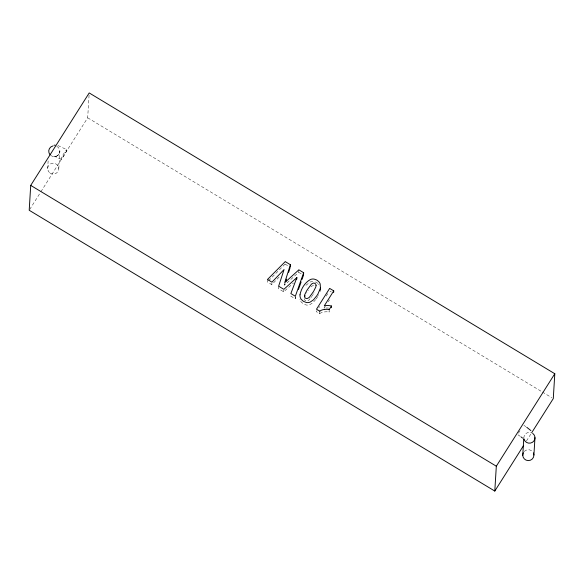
<?xml version="1.0" encoding="UTF-8"?>
<svg xmlns="http://www.w3.org/2000/svg" width="584" height="584" viewBox="0 0 584 584"><rect width="100%" height="100%" fill="white"/><g stroke="black" fill="none" stroke-linecap="round" stroke-linejoin="round"><path stroke-width="0.44" stroke-dasharray="2.92 2.19" d="M304.337 298.563L304.432 299.424A2.416 2.358 3.5 0 0 307.06 301.016L308.235 300.519A6.482 6.314 3.5 0 0 308.878 300.008A8.585 8.366 3.5 0 0 309.381 299.526L310.659 297.986M47.654 168.754L48.136 160.921M58.809 168.491L59.875 151.088C60.094 153.818 57.385 156.461 55.02 156.286L54.305 156.169L61.065 159.235M40.895 191.771L87.68 117.8L89.096 94.71M267.487 279.473L267.341 281.955L271.808 284.656L280.291 275.809M271.808 284.656L271.91 282.999M278.634 286.189L278.48 288.678L283.707 291.825L293.46 282.999M268.603 280.685L285.087 264.099L285.24 261.617M283.707 291.825L283.802 290.168M298.869 269.837L298.716 272.319L284.561 285.138L284.663 283.481M290.715 296.059L295.183 298.752L295.336 296.263M319.82 311.206L319.667 313.696L316.353 311.695L317.17 310.396M324.142 308.308L324.244 306.644M329.201 309.593L329.048 312.082L330.186 310.279M284.561 285.138L285.101 283.43M295.183 298.752L295.774 297.066M318.36 295.402L318.711 294.723M313.812 293.168L314.046 292.781M306.673 293.015L306.928 292.591M313.046 294.431L313.316 293.993M29.689 209.488L40.413 192.537M318.813 307.797L319.638 306.49M326.215 296.088L328.683 292.19M324.733 307.374L325.325 306.439M328.281 301.767L329.464 299.899M526.476 440.978L531.834 432.503M316.163 298.95L316.623 298.271A41.165 40.128 3.5 0 0 317.966 296.103M311.389 296.957L310.892 297.657M315.696 299.592L312.907 302.702L310.104 304.534A7.169 6.986 3.5 0 1 308.863 304.936A6.468 6.307 3.5 0 1 306.147 304.979L303.417 303.892L301.198 301.986A6.482 6.322 3.5 0 1 300.402 300.672M305.921 285.306L310.126 282.065A7.161 6.979 3.5 0 1 311.367 281.663A6.468 6.307 3.5 0 1 314.09 281.619L314.864 281.817M311.038 286.883L311.221 286.715A6.482 6.314 3.5 0 1 312.002 286.08L313.17 285.583A2.431 2.365 3.5 0 1 314.601 285.81M57.94 145.54L66.839 149.694A5.577 0.591 -58.9 0 1 62.904 157.184A5.577 0.591 -58.9 0 1 62.116 156.519A5.577 0.591 -58.9 0 1 66.839 149.694M315.258 281.948L316.039 282.276A9.789 9.548 3.5 0 1 317.2 282.948L318.222 283.751M87.68 117.8L541.558 391.536M542.339 392.01L551.719 397.66M285.087 264.099L288.043 265.881M298.716 272.319L301.453 273.969M330.018 291.197L331.296 291.971M523.914 425.364L525.819 426.619M517.971 434.81L520.329 436.387M299.942 299.19L300.03 299.577M523.804 437.73L523.819 437.883A5.577 5.439 3.5 0 1 532.323 433.131M318.521 284.043A6.979 6.804 3.5 0 1 319.054 284.671M308.053 290.817A68.08 66.364 3.5 0 1 308.323 290.401M312.761 294.883A64.532 62.897 3.5 0 1 311.652 296.584M319.63 313.652A9.059 8.833 3.5 0 1 324.346 311.958A14.476 14.111 3.5 0 1 329.062 312.017M325.916 308.053A16.717 16.301 3.5 0 1 328.602 308.053M519.972 430.78A5.577 0.591 -58.9 0 1 518.38 433.109M524.191 451.498A5.577 5.439 3.5 0 1 532.798 451.914M56.787 146.358A5.577 5.439 3.5 0 1 59.05 154.088A5.577 5.439 3.5 0 1 50.961 155.563M56.283 156.724L55.582 156.454L56.298 156.746M50.093 173.112A5.577 5.439 3.5 0 0 58.794 169.046A5.577 5.439 3.5 0 0 50.815 163.717A5.577 5.439 3.5 0 0 50.093 173.112"/><path stroke-width="0.88" d="M320.433 289.489L320.412 288.094M531.834 432.503L553.282 398.602L554.8 373.738L89.206 92.936L30.718 185.398L29.2 210.262L494.794 491.064L523.549 445.607M290.255 267.216L290.409 264.734L285.24 261.617L267.487 279.473L271.962 282.167L284.079 269.523L278.634 286.189L283.853 289.343L296.862 277.568L296.76 279.225M303.556 274.378L303.658 272.721L298.869 269.837L284.715 282.649L290.409 264.734M331.376 307.659L331.478 306.001L329.201 309.593M333.647 292.526L333.749 290.868L329.661 288.401L316.499 309.206L319.82 311.206M494.794 491.064L496.32 466.2L554.8 373.738M522.753 455.294L523.768 438.752M533.907 455.031L534.973 437.62M320.156 291.058L320.287 290.518M285.649 281.722L286.459 279.159M288.627 272.334L289.985 268.071M303.658 272.721L295.336 296.263L290.868 293.569L296.862 277.568M298.453 289.503L301.125 281.933M302.023 279.415L303.505 275.21M304.899 296.329L305.14 295.796M333.749 290.868L324.295 305.819A16.717 16.301 3.5 0 1 331.471 306.009M54.064 145.226L55.144 145.124M30.718 185.398L496.32 466.2M526.739 427.254L530.885 430.591M521.125 436.963L522.578 438.102M324.507 309.491A14.476 14.111 3.5 0 1 329.215 309.535M319.784 311.162A9.059 8.833 3.5 0 1 324.5 309.469M532.739 433.408A5.577 5.439 3.5 0 1 532.462 442.307A5.577 5.439 3.5 0 1 523.972 438.993M533.382 452.856A5.577 5.439 3.5 0 1 528.272 460.601A5.577 5.439 3.5 0 1 523.337 452.724M50.18 154.877A5.577 5.439 3.5 0 1 53.005 145.927M316.061 285.393L315.907 286.518A9.928 9.672 3.5 0 1 315.747 287.094L313.966 290.679A65.97 64.306 3.5 0 1 313.199 291.942L309.535 297.037A8.585 8.366 3.5 0 1 309.17 297.402A7.49 7.3 3.5 0 1 308.768 297.745L307.213 298.526A2.416 2.358 3.5 0 1 304.571 296.942L304.644 295.095A9.979 9.731 3.5 0 1 304.797 294.518L306.578 290.934A66.036 64.364 3.5 0 1 307.352 289.664L311.374 284.226A7.49 7.3 3.5 0 1 311.768 283.875L313.323 283.101A2.431 2.365 3.5 0 1 315.973 284.678L316.061 285.393M300.001 294.803L299.979 295.322A7.636 7.439 3.5 0 0 300.096 296.701L300.286 297.468A6.482 6.322 3.5 0 0 301.351 299.504L303.57 301.41L306.301 302.49A6.468 6.307 3.5 0 0 309.016 302.446A7.169 6.986 3.5 0 0 310.257 302.045L313.528 299.789L316.776 295.781A41.165 40.128 3.5 0 0 318.119 293.613L320.433 288.029L320.171 283.963A6.979 6.804 3.5 0 0 318.674 281.561L317.353 280.459A9.789 9.548 3.5 0 0 316.192 279.794L314.236 279.13A6.468 6.307 3.5 0 0 311.52 279.174A7.161 6.979 3.5 0 0 310.279 279.583C304.812 282.627 301.11 288.73 300.001 294.803"/></g></svg>
